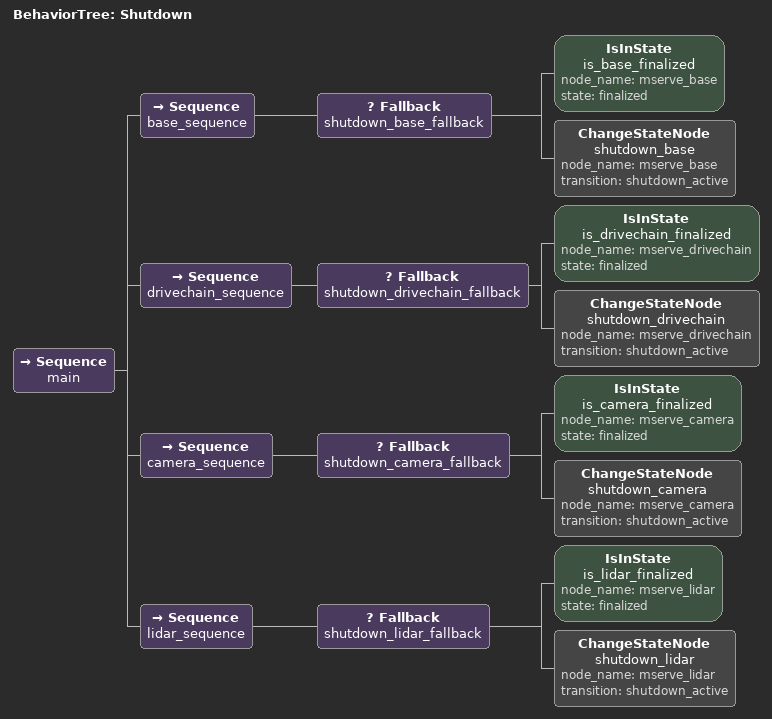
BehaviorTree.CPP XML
<root BTCPP_format="4">
    <BehaviorTree ID="Shutdown">
        <Sequence name="main">

        <Sequence name="base_sequence">
            <Fallback name="shutdown_base_fallback">
                <IsInState
                    name="is_base_finalized"
                    node_name="mserve_base"
                    state="finalized"
                />
                <ChangeStateNode
                    name="shutdown_base"
                    node_name="mserve_base"
                    transition="shutdown_active"
                />
            </Fallback>
        </Sequence>

        <Sequence name="drivechain_sequence">
            <Fallback name="shutdown_drivechain_fallback">
                <IsInState
                    name="is_drivechain_finalized"
                    node_name="mserve_drivechain"
                    state="finalized"
                />
                <ChangeStateNode
                    name="shutdown_drivechain"
                    node_name="mserve_drivechain"
                    transition="shutdown_active"
                />
            </Fallback>
        </Sequence>

        <Sequence name="camera_sequence">
            <Fallback name="shutdown_camera_fallback">
                <IsInState
                    name="is_camera_finalized"
                    node_name="mserve_camera"
                    state="finalized"
                />
                <ChangeStateNode
                    name="shutdown_camera"
                    node_name="mserve_camera"
                    transition="shutdown_active"
                />
            </Fallback>
        </Sequence>

        <Sequence name="lidar_sequence">
            <Fallback name="shutdown_lidar_fallback">
                <IsInState
                    name="is_lidar_finalized"
                    node_name="mserve_lidar"
                    state="finalized"
                />
                <ChangeStateNode
                    name="shutdown_lidar"
                    node_name="mserve_lidar"
                    transition="shutdown_active"
                />
            </Fallback>
        </Sequence>

        </Sequence>
    </BehaviorTree>
</root>
